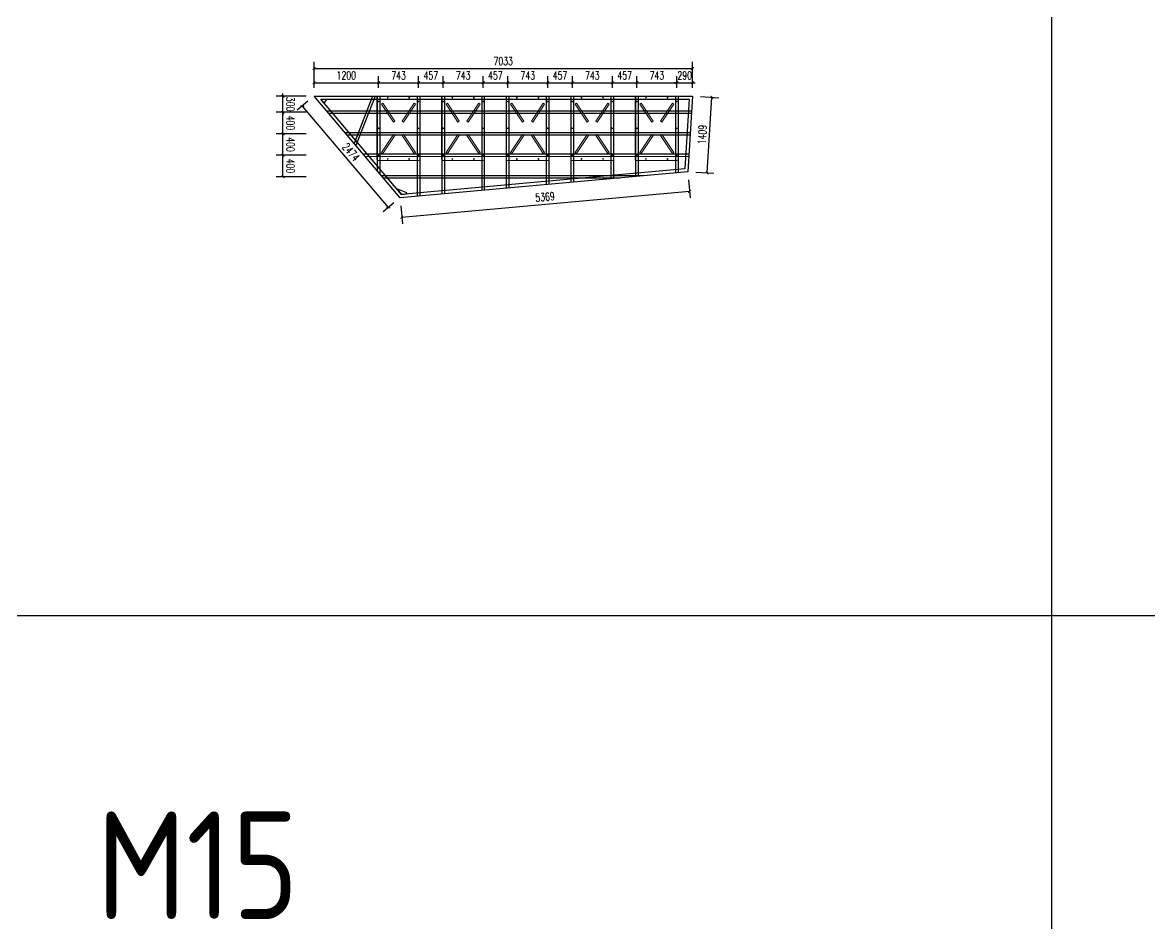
# Model space of a CAD drawing. Extents: x 1254079 to 1500931, y -102737 to 142253.
# Drawn here: x 1330609 to 1351550, y -33045 to -16304 of the extents above; entities that cross this region are included whole.
import ezdxf

# ---------------------------------------------------------------- set-up
doc = ezdxf.new("R2010")
doc.units = 0
doc.header["$LTSCALE"] = 1000
doc.header["$MEASUREMENT"] = 0
for name, color, linetype in [('DIM_MODI', 6, 'Continuous'), ('PUB_DIM', 3, 'Continuous'), ('PUB_TEXT', 7, 'Continuous'), ('W-float bowl浮筒', 253, 'Continuous'), ('W-FLOAT_BOWL浮筒', 253, 'Continuous'), ('W-STEEL_FRAME钢架', 3, 'Continuous'), ('W-STEEL_KEEL钢龙骨', 5, 'Continuous'), ('特殊段命名', 221, 'Continuous'), ('钢架', 90, 'Continuous')]:
    doc.layers.add(name, color=color, linetype=linetype)
doc.styles.add('_TCH_DIM_T3', font='SIMPLEX', dxfattribs={"width": 0.705882, "bigfont": 'GBCBIG'})
doc.styles.get("Standard").update_dxf_attribs({"font": 'gbenor.shx', "bigfont": 'gbcbig.shx'})
doc.dimstyles.new('_TCH_ARCH&&50', dxfattribs={"dimtxt": 148.75, "dimasz": 50, "dimexe": 125, "dimexo": 150, "dimgap": 63.125, "dimtad": 1, "dimdec": 0, "dimzin": 0, "dimdsep": 46, "dimtxsty": '_TCH_DIM_T3', "dimblk": 'ARCHTICK', "dimcen": 0.09, "dimclrt": 7, "dimazin": 2, "dimtfac": 1, "dimtdec": 0, "dimtix": 1, "dimtmove": 2, "dimatfit": 3, "dimfxl": 0, "dimtolj": 1, "dimtzin": 0, "dimarcsym": 0})

# ---------------------------------------------------------------- blocks, each defined once
blk = doc.blocks.new('_ArchTick')
at = {"color": 0, "linetype": 'ByBlock', "const_width": 0.4}
blk.add_lwpolyline([(-0.5, -0.5), (0.5, 0.5)], dxfattribs=at)
blk = doc.blocks.new('*D801')
at = {"layer": 'Defpoints', "color": 0, "transparency": 16777216}
for p in [(1337226, -17423), (1336026, -17670), (1337226, -17670)]:
    blk.add_point(p, dxfattribs=at)
at = {"layer": 'PUB_DIM', "color": 0, "lineweight": -2, "transparency": 16777216}
for p, q in [((1336026, -17520), (1336026, -17298)), ((1337226, -17520), (1337226, -17298)), ((1336026, -17423), (1337226, -17423))]:
    blk.add_line(p, q, dxfattribs=at)
at = {"layer": 'PUB_DIM', "color": 0, "lineweight": -2, "transparency": 16777216, "xscale": 50, "yscale": 50, "zscale": 50, "rotation": 180}
blk.add_blockref('_ArchTick', (1336026, -17423), dxfattribs=at)
at = {"layer": 'PUB_DIM', "color": 0, "lineweight": -2, "transparency": 16777216, "xscale": 50, "yscale": 50, "zscale": 50}
blk.add_blockref('_ArchTick', (1337226, -17423), dxfattribs=at)
at = {"layer": 'PUB_DIM', "color": 7, "transparency": 16777216, "insert": (1336626, -17286), "char_height": 148.8, "attachment_point": 5, "style": '_TCH_DIM_T3'}
blk.add_mtext('\\A1;1200', dxfattribs=at)
blk = doc.blocks.new('*D802')
at = {"layer": 'Defpoints', "color": 0, "transparency": 16777216}
for p in [(1337969, -17423), (1337226, -17670), (1337969, -17670)]:
    blk.add_point(p, dxfattribs=at)
at = {"layer": 'PUB_DIM', "color": 0, "lineweight": -2, "transparency": 16777216}
for p, q in [((1337226, -17520), (1337226, -17298)), ((1337969, -17520), (1337969, -17298)), ((1337226, -17423), (1337969, -17423))]:
    blk.add_line(p, q, dxfattribs=at)
at = {"layer": 'PUB_DIM', "color": 0, "lineweight": -2, "transparency": 16777216, "xscale": 50, "yscale": 50, "zscale": 50, "rotation": 180}
blk.add_blockref('_ArchTick', (1337226, -17423), dxfattribs=at)
at = {"layer": 'PUB_DIM', "color": 0, "lineweight": -2, "transparency": 16777216, "xscale": 50, "yscale": 50, "zscale": 50}
blk.add_blockref('_ArchTick', (1337969, -17423), dxfattribs=at)
at = {"layer": 'PUB_DIM', "color": 7, "transparency": 16777216, "insert": (1337597, -17286), "char_height": 148.8, "attachment_point": 5, "style": '_TCH_DIM_T3'}
blk.add_mtext('\\A1;743', dxfattribs=at)
blk = doc.blocks.new('*D803')
at = {"layer": 'Defpoints', "color": 0, "transparency": 16777216}
for p in [(1338426, -17423), (1337969, -17670), (1338426, -17670)]:
    blk.add_point(p, dxfattribs=at)
at = {"layer": 'PUB_DIM', "color": 0, "lineweight": -2, "transparency": 16777216}
for p, q in [((1337969, -17520), (1337969, -17298)), ((1338426, -17520), (1338426, -17298)), ((1337969, -17423), (1338426, -17423))]:
    blk.add_line(p, q, dxfattribs=at)
at = {"layer": 'PUB_DIM', "color": 0, "lineweight": -2, "transparency": 16777216, "xscale": 50, "yscale": 50, "zscale": 50, "rotation": 180}
blk.add_blockref('_ArchTick', (1337969, -17423), dxfattribs=at)
at = {"layer": 'PUB_DIM', "color": 0, "lineweight": -2, "transparency": 16777216, "xscale": 50, "yscale": 50, "zscale": 50}
blk.add_blockref('_ArchTick', (1338426, -17423), dxfattribs=at)
at = {"layer": 'PUB_DIM', "color": 7, "transparency": 16777216, "insert": (1338197, -17286), "char_height": 148.8, "attachment_point": 5, "style": '_TCH_DIM_T3'}
blk.add_mtext('\\A1;457', dxfattribs=at)
blk = doc.blocks.new('*D804')
at = {"layer": 'Defpoints', "color": 0, "transparency": 16777216}
for p in [(1339169, -17423), (1338426, -17670), (1339169, -17670)]:
    blk.add_point(p, dxfattribs=at)
at = {"layer": 'PUB_DIM', "color": 0, "lineweight": -2, "transparency": 16777216}
for p, q in [((1338426, -17520), (1338426, -17298)), ((1339169, -17520), (1339169, -17298)), ((1338426, -17423), (1339169, -17423))]:
    blk.add_line(p, q, dxfattribs=at)
at = {"layer": 'PUB_DIM', "color": 0, "lineweight": -2, "transparency": 16777216, "xscale": 50, "yscale": 50, "zscale": 50, "rotation": 180}
blk.add_blockref('_ArchTick', (1338426, -17423), dxfattribs=at)
at = {"layer": 'PUB_DIM', "color": 0, "lineweight": -2, "transparency": 16777216, "xscale": 50, "yscale": 50, "zscale": 50}
blk.add_blockref('_ArchTick', (1339169, -17423), dxfattribs=at)
at = {"layer": 'PUB_DIM', "color": 7, "transparency": 16777216, "insert": (1338797, -17286), "char_height": 148.8, "attachment_point": 5, "style": '_TCH_DIM_T3'}
blk.add_mtext('\\A1;743', dxfattribs=at)
blk = doc.blocks.new('*D805')
at = {"layer": 'Defpoints', "color": 0, "transparency": 16777216}
for p in [(1339626, -17423), (1339169, -17670), (1339626, -17670)]:
    blk.add_point(p, dxfattribs=at)
at = {"layer": 'PUB_DIM', "color": 0, "lineweight": -2, "transparency": 16777216}
for p, q in [((1339169, -17520), (1339169, -17298)), ((1339626, -17520), (1339626, -17298)), ((1339169, -17423), (1339626, -17423))]:
    blk.add_line(p, q, dxfattribs=at)
at = {"layer": 'PUB_DIM', "color": 0, "lineweight": -2, "transparency": 16777216, "xscale": 50, "yscale": 50, "zscale": 50, "rotation": 180}
blk.add_blockref('_ArchTick', (1339169, -17423), dxfattribs=at)
at = {"layer": 'PUB_DIM', "color": 0, "lineweight": -2, "transparency": 16777216, "xscale": 50, "yscale": 50, "zscale": 50}
blk.add_blockref('_ArchTick', (1339626, -17423), dxfattribs=at)
at = {"layer": 'PUB_DIM', "color": 7, "transparency": 16777216, "insert": (1339397, -17286), "char_height": 148.8, "attachment_point": 5, "style": '_TCH_DIM_T3'}
blk.add_mtext('\\A1;457', dxfattribs=at)
blk = doc.blocks.new('*D806')
at = {"layer": 'Defpoints', "color": 0, "transparency": 16777216}
for p in [(1340369, -17423), (1339626, -17670), (1340369, -17670)]:
    blk.add_point(p, dxfattribs=at)
at = {"layer": 'PUB_DIM', "color": 0, "lineweight": -2, "transparency": 16777216}
for p, q in [((1339626, -17520), (1339626, -17298)), ((1340369, -17520), (1340369, -17298)), ((1339626, -17423), (1340369, -17423))]:
    blk.add_line(p, q, dxfattribs=at)
at = {"layer": 'PUB_DIM', "color": 0, "lineweight": -2, "transparency": 16777216, "xscale": 50, "yscale": 50, "zscale": 50, "rotation": 180}
blk.add_blockref('_ArchTick', (1339626, -17423), dxfattribs=at)
at = {"layer": 'PUB_DIM', "color": 0, "lineweight": -2, "transparency": 16777216, "xscale": 50, "yscale": 50, "zscale": 50}
blk.add_blockref('_ArchTick', (1340369, -17423), dxfattribs=at)
at = {"layer": 'PUB_DIM', "color": 7, "transparency": 16777216, "insert": (1339997, -17286), "char_height": 148.8, "attachment_point": 5, "style": '_TCH_DIM_T3'}
blk.add_mtext('\\A1;743', dxfattribs=at)
blk = doc.blocks.new('*D807')
at = {"layer": 'Defpoints', "color": 0, "transparency": 16777216}
for p in [(1340826, -17423), (1340369, -17670), (1340826, -17670)]:
    blk.add_point(p, dxfattribs=at)
at = {"layer": 'PUB_DIM', "color": 0, "lineweight": -2, "transparency": 16777216}
for p, q in [((1340369, -17520), (1340369, -17298)), ((1340826, -17520), (1340826, -17298)), ((1340369, -17423), (1340826, -17423))]:
    blk.add_line(p, q, dxfattribs=at)
at = {"layer": 'PUB_DIM', "color": 0, "lineweight": -2, "transparency": 16777216, "xscale": 50, "yscale": 50, "zscale": 50, "rotation": 180}
blk.add_blockref('_ArchTick', (1340369, -17423), dxfattribs=at)
at = {"layer": 'PUB_DIM', "color": 0, "lineweight": -2, "transparency": 16777216, "xscale": 50, "yscale": 50, "zscale": 50}
blk.add_blockref('_ArchTick', (1340826, -17423), dxfattribs=at)
at = {"layer": 'PUB_DIM', "color": 7, "transparency": 16777216, "insert": (1340597, -17286), "char_height": 148.8, "attachment_point": 5, "style": '_TCH_DIM_T3'}
blk.add_mtext('\\A1;457', dxfattribs=at)
blk = doc.blocks.new('*D808')
at = {"layer": 'Defpoints', "color": 0, "transparency": 16777216}
for p in [(1341569, -17423), (1340826, -17670), (1341569, -17670)]:
    blk.add_point(p, dxfattribs=at)
at = {"layer": 'PUB_DIM', "color": 0, "lineweight": -2, "transparency": 16777216}
for p, q in [((1340826, -17520), (1340826, -17298)), ((1341569, -17520), (1341569, -17298)), ((1340826, -17423), (1341569, -17423))]:
    blk.add_line(p, q, dxfattribs=at)
at = {"layer": 'PUB_DIM', "color": 0, "lineweight": -2, "transparency": 16777216, "xscale": 50, "yscale": 50, "zscale": 50, "rotation": 180}
blk.add_blockref('_ArchTick', (1340826, -17423), dxfattribs=at)
at = {"layer": 'PUB_DIM', "color": 0, "lineweight": -2, "transparency": 16777216, "xscale": 50, "yscale": 50, "zscale": 50}
blk.add_blockref('_ArchTick', (1341569, -17423), dxfattribs=at)
at = {"layer": 'PUB_DIM', "color": 7, "transparency": 16777216, "insert": (1341197, -17286), "char_height": 148.8, "attachment_point": 5, "style": '_TCH_DIM_T3'}
blk.add_mtext('\\A1;743', dxfattribs=at)
blk = doc.blocks.new('*D809')
at = {"layer": 'Defpoints', "color": 0, "transparency": 16777216}
for p in [(1342026, -17423), (1341569, -17670), (1342026, -17670)]:
    blk.add_point(p, dxfattribs=at)
at = {"layer": 'PUB_DIM', "color": 0, "lineweight": -2, "transparency": 16777216}
for p, q in [((1341569, -17520), (1341569, -17298)), ((1342026, -17520), (1342026, -17298)), ((1341569, -17423), (1342026, -17423))]:
    blk.add_line(p, q, dxfattribs=at)
at = {"layer": 'PUB_DIM', "color": 0, "lineweight": -2, "transparency": 16777216, "xscale": 50, "yscale": 50, "zscale": 50, "rotation": 180}
blk.add_blockref('_ArchTick', (1341569, -17423), dxfattribs=at)
at = {"layer": 'PUB_DIM', "color": 0, "lineweight": -2, "transparency": 16777216, "xscale": 50, "yscale": 50, "zscale": 50}
blk.add_blockref('_ArchTick', (1342026, -17423), dxfattribs=at)
at = {"layer": 'PUB_DIM', "color": 7, "transparency": 16777216, "insert": (1341797, -17286), "char_height": 148.8, "attachment_point": 5, "style": '_TCH_DIM_T3'}
blk.add_mtext('\\A1;457', dxfattribs=at)
blk = doc.blocks.new('*D810')
at = {"layer": 'Defpoints', "color": 0, "transparency": 16777216}
for p in [(1342769, -17423), (1342026, -17670), (1342769, -17670)]:
    blk.add_point(p, dxfattribs=at)
at = {"layer": 'PUB_DIM', "color": 0, "lineweight": -2, "transparency": 16777216}
for p, q in [((1342026, -17520), (1342026, -17298)), ((1342769, -17520), (1342769, -17298)), ((1342026, -17423), (1342769, -17423))]:
    blk.add_line(p, q, dxfattribs=at)
at = {"layer": 'PUB_DIM', "color": 0, "lineweight": -2, "transparency": 16777216, "xscale": 50, "yscale": 50, "zscale": 50, "rotation": 180}
blk.add_blockref('_ArchTick', (1342026, -17423), dxfattribs=at)
at = {"layer": 'PUB_DIM', "color": 0, "lineweight": -2, "transparency": 16777216, "xscale": 50, "yscale": 50, "zscale": 50}
blk.add_blockref('_ArchTick', (1342769, -17423), dxfattribs=at)
at = {"layer": 'PUB_DIM', "color": 7, "transparency": 16777216, "insert": (1342397, -17286), "char_height": 148.8, "attachment_point": 5, "style": '_TCH_DIM_T3'}
blk.add_mtext('\\A1;743', dxfattribs=at)
blk = doc.blocks.new('*D811')
at = {"layer": 'Defpoints', "color": 0, "transparency": 16777216}
for p in [(1343059, -17423), (1342769, -17670), (1343059, -17670)]:
    blk.add_point(p, dxfattribs=at)
at = {"layer": 'PUB_DIM', "color": 0, "lineweight": -2, "transparency": 16777216}
for p, q in [((1342769, -17520), (1342769, -17298)), ((1343059, -17520), (1343059, -17298)), ((1342769, -17423), (1342719, -17423)), ((1342769, -17423), (1343059, -17423)), ((1343059, -17423), (1343109, -17423))]:
    blk.add_line(p, q, dxfattribs=at)
at = {"layer": 'PUB_DIM', "color": 0, "lineweight": -2, "transparency": 16777216, "xscale": 50, "yscale": 50, "zscale": 50}
blk.add_blockref('_ArchTick', (1342769, -17423), dxfattribs=at)
at = {"layer": 'PUB_DIM', "color": 0, "lineweight": -2, "transparency": 16777216, "xscale": 50, "yscale": 50, "zscale": 50, "rotation": 180}
blk.add_blockref('_ArchTick', (1343059, -17423), dxfattribs=at)
at = {"layer": 'PUB_DIM', "color": 7, "transparency": 16777216, "insert": (1342914, -17286), "char_height": 148.8, "attachment_point": 5, "style": '_TCH_DIM_T3'}
blk.add_mtext('\\A1;290', dxfattribs=at)
blk = doc.blocks.new('*D812')
at = {"layer": 'Defpoints', "color": 0, "transparency": 16777216}
for p in [(1335449, -18770), (1336030, -18770), (1336030, -19170)]:
    blk.add_point(p, dxfattribs=at)
at = {"layer": 'PUB_DIM', "color": 0, "lineweight": -2, "transparency": 16777216}
for p, q in [((1335880, -18770), (1335324, -18770)), ((1335449, -19170), (1335449, -18770)), ((1335880, -19170), (1335324, -19170))]:
    blk.add_line(p, q, dxfattribs=at)
at = {"layer": 'PUB_DIM', "color": 0, "lineweight": -2, "transparency": 16777216, "xscale": 50, "yscale": 50, "zscale": 50}
for p, rotation in [((1335449, -18770), 90.00074385326631), ((1335449, -19170), 270.0007438532663)]:
    blk.add_blockref('_ArchTick', p, dxfattribs=dict(at, rotation=rotation))
at = {"layer": 'PUB_DIM', "color": 7, "transparency": 16777216, "insert": (1335587, -18970), "char_height": 148.8, "attachment_point": 5, "rotation": 270.0007, "style": '_TCH_DIM_T3'}
blk.add_mtext('\\A1;400', dxfattribs=at)
blk = doc.blocks.new('*D813')
at = {"layer": 'Defpoints', "color": 0, "transparency": 16777216}
for p in [(1335449, -18370), (1336030, -18370), (1336030, -18770)]:
    blk.add_point(p, dxfattribs=at)
at = {"layer": 'PUB_DIM', "color": 0, "lineweight": -2, "transparency": 16777216}
for p, q in [((1335880, -18370), (1335324, -18370)), ((1335449, -18770), (1335449, -18370)), ((1335880, -18770), (1335324, -18770))]:
    blk.add_line(p, q, dxfattribs=at)
at = {"layer": 'PUB_DIM', "color": 0, "lineweight": -2, "transparency": 16777216, "xscale": 50, "yscale": 50, "zscale": 50}
for p, rotation in [((1335449, -18370), 90.00074385326512), ((1335449, -18770), 270.0007438532651)]:
    blk.add_blockref('_ArchTick', p, dxfattribs=dict(at, rotation=rotation))
at = {"layer": 'PUB_DIM', "color": 7, "transparency": 16777216, "insert": (1335587, -18570), "char_height": 148.8, "attachment_point": 5, "rotation": 270.0007, "style": '_TCH_DIM_T3'}
blk.add_mtext('\\A1;400', dxfattribs=at)
blk = doc.blocks.new('*D814')
at = {"layer": 'Defpoints', "color": 0, "transparency": 16777216}
for p in [(1335449, -17970), (1336030, -17970), (1336030, -18370)]:
    blk.add_point(p, dxfattribs=at)
at = {"layer": 'PUB_DIM', "color": 0, "lineweight": -2, "transparency": 16777216}
for p, q in [((1335880, -17970), (1335324, -17970)), ((1335449, -18370), (1335449, -17970)), ((1335880, -18370), (1335324, -18370))]:
    blk.add_line(p, q, dxfattribs=at)
at = {"layer": 'PUB_DIM', "color": 0, "lineweight": -2, "transparency": 16777216, "xscale": 50, "yscale": 50, "zscale": 50}
for p, rotation in [((1335449, -17970), 90.00074385326904), ((1335449, -18370), 270.0007438532691)]:
    blk.add_blockref('_ArchTick', p, dxfattribs=dict(at, rotation=rotation))
at = {"layer": 'PUB_DIM', "color": 7, "transparency": 16777216, "insert": (1335587, -18170), "char_height": 148.8, "attachment_point": 5, "rotation": 270.0007, "style": '_TCH_DIM_T3'}
blk.add_mtext('\\A1;400', dxfattribs=at)
blk = doc.blocks.new('*D815')
at = {"layer": 'Defpoints', "color": 0, "transparency": 16777216}
for p in [(1335449, -17670), (1336030, -17670), (1336030, -17970)]:
    blk.add_point(p, dxfattribs=at)
at = {"layer": 'PUB_DIM', "color": 0, "lineweight": -2, "transparency": 16777216}
for p, q in [((1335880, -17670), (1335324, -17670)), ((1335449, -17670), (1335449, -17620)), ((1335449, -17970), (1335449, -17670)), ((1335880, -17970), (1335324, -17970)), ((1335449, -17970), (1335449, -18020))]:
    blk.add_line(p, q, dxfattribs=at)
at = {"layer": 'PUB_DIM', "color": 0, "lineweight": -2, "transparency": 16777216, "xscale": 50, "yscale": 50, "zscale": 50}
for p, rotation in [((1335449, -17670), 270.0007438532612), ((1335449, -17970), 90.00074385326121)]:
    blk.add_blockref('_ArchTick', p, dxfattribs=dict(at, rotation=rotation))
at = {"layer": 'PUB_DIM', "color": 7, "transparency": 16777216, "insert": (1335587, -17820), "char_height": 148.8, "attachment_point": 5, "rotation": 270.0007, "style": '_TCH_DIM_T3'}
blk.add_mtext('\\A1;300', dxfattribs=at)
blk = doc.blocks.new('*D820')
at = {"layer": 'Defpoints', "color": 0, "transparency": 16777216}
for p in [(1336026, -17670), (1337624, -19559), (1337406, -19744)]:
    blk.add_point(p, dxfattribs=at)
at = {"layer": 'PUB_DIM', "color": 0, "lineweight": -2, "transparency": 16777216}
for p, q in [((1335911, -17767), (1335712, -17935)), ((1335808, -17855), (1337406, -19744)), ((1337509, -19656), (1337310, -19824))]:
    blk.add_line(p, q, dxfattribs=at)
at = {"layer": 'PUB_DIM', "color": 0, "lineweight": -2, "transparency": 16777216, "xscale": 50, "yscale": 50, "zscale": 50}
for p, rotation in [((1335808, -17855), 130.2291004276211), ((1337406, -19744), 310.229100427621)]:
    blk.add_blockref('_ArchTick', p, dxfattribs=dict(at, rotation=rotation))
at = {"layer": 'PUB_DIM', "color": 7, "transparency": 16777216, "insert": (1336712, -18710), "char_height": 148.8, "attachment_point": 5, "rotation": 310.2291, "style": '_TCH_DIM_T3'}
blk.add_mtext('\\A1;2474', dxfattribs=at)
blk = doc.blocks.new('*D821')
at = {"layer": 'Defpoints', "color": 0, "transparency": 16777216}
for p in [(1342971, -19076), (1343004, -19439), (1337624, -19559)]:
    blk.add_point(p, dxfattribs=at)
at = {"layer": 'PUB_DIM', "color": 0, "lineweight": -2, "transparency": 16777216}
for p, q in [((1342984, -19226), (1343015, -19564)), ((1337656, -19922), (1343004, -19439)), ((1337637, -19709), (1337668, -20047))]:
    blk.add_line(p, q, dxfattribs=at)
at = {"layer": 'PUB_DIM', "color": 0, "lineweight": -2, "transparency": 16777216, "xscale": 50, "yscale": 50, "zscale": 50}
for p, rotation in [((1343004, -19439), 5.161061153190546), ((1337656, -19922), 185.1610611531906)]:
    blk.add_blockref('_ArchTick', p, dxfattribs=dict(at, rotation=rotation))
at = {"layer": 'PUB_DIM', "color": 7, "transparency": 16777216, "insert": (1340318, -19544), "char_height": 148.8, "attachment_point": 5, "rotation": 5.1611, "style": '_TCH_DIM_T3'}
blk.add_mtext('\\A1;5369', dxfattribs=at)
blk = doc.blocks.new('*D822')
at = {"layer": 'Defpoints', "color": 0, "transparency": 16777216}
for p in [(1343059, -17670), (1343420, -17693), (1342971, -19076)]:
    blk.add_point(p, dxfattribs=at)
at = {"layer": 'PUB_DIM', "color": 0, "lineweight": -2, "transparency": 16777216}
for p, q in [((1343208, -17680), (1343545, -17700)), ((1343332, -19099), (1343420, -17693)), ((1343121, -19085), (1343457, -19106))]:
    blk.add_line(p, q, dxfattribs=at)
at = {"layer": 'PUB_DIM', "color": 0, "lineweight": -2, "transparency": 16777216, "xscale": 50, "yscale": 50, "zscale": 50}
for p, rotation in [((1343420, -17693), 86.43645760958778), ((1343332, -19099), 266.4364576095878)]:
    blk.add_blockref('_ArchTick', p, dxfattribs=dict(at, rotation=rotation))
at = {"layer": 'PUB_DIM', "color": 7, "transparency": 16777216, "insert": (1343239, -18387), "char_height": 148.8, "attachment_point": 5, "rotation": 86.4365, "style": '_TCH_DIM_T3'}
blk.add_mtext('\\A1;1409', dxfattribs=at)
blk = doc.blocks.new('*D823')
at = {"layer": 'Defpoints', "color": 0, "transparency": 16777216}
for p in [(1343059, -17159), (1336026, -17670), (1343059, -17670)]:
    blk.add_point(p, dxfattribs=at)
at = {"layer": 'PUB_DIM', "color": 0, "lineweight": -2, "transparency": 16777216}
for p, q in [((1336026, -17520), (1336026, -17034)), ((1336026, -17159), (1343059, -17159)), ((1343059, -17520), (1343059, -17034))]:
    blk.add_line(p, q, dxfattribs=at)
at = {"layer": 'PUB_DIM', "color": 0, "lineweight": -2, "transparency": 16777216, "xscale": 50, "yscale": 50, "zscale": 50, "rotation": 180}
blk.add_blockref('_ArchTick', (1336026, -17159), dxfattribs=at)
at = {"layer": 'PUB_DIM', "color": 0, "lineweight": -2, "transparency": 16777216, "xscale": 50, "yscale": 50, "zscale": 50}
blk.add_blockref('_ArchTick', (1343059, -17159), dxfattribs=at)
at = {"layer": 'PUB_DIM', "color": 7, "transparency": 16777216, "insert": (1339542, -17021), "char_height": 148.8, "attachment_point": 5, "style": '_TCH_DIM_T3'}
blk.add_mtext('\\A1;7033', dxfattribs=at)
blk = doc.blocks.new('$matou$00000145')
at = {"layer": 'W-float bowl浮筒', "lineweight": 0}
for p, q in [((-600, -375), (-600, 375)), ((-575, 400), (575, 400)), ((-507, 370), (-493, 370)), ((-500, 377), (-500, 363)), ((-7, 370), (7, 370)), ((0, 377), (0, 363)), ((493, 370), (507, 370)), ((500, 377), (500, 363)), ((600, 375), (600, -375)), ((-577, 200), (-563, 200)), ((-570, 207), (-570, 193)), ((563, 200), (577, 200)), ((570, 207), (570, 193)), ((-577, -200), (-563, -200)), ((-570, -193), (-570, -207)), ((563, -200), (577, -200)), ((570, -193), (570, -207)), ((575, -400), (-575, -400)), ((-507, -370), (-493, -370)), ((-500, -377), (-500, -363)), ((-7, -370), (7, -370)), ((0, -377), (0, -363)), ((493, -370), (507, -370)), ((500, -377), (500, -363))]:
    blk.add_line(p, q, dxfattribs=at)
at = {"layer": 'W-float bowl浮筒', "lineweight": 0, "ltscale": 100}
for points in [[(-450, 316), (-117, 95), (-133, 70), (-467, 291)], [(450, 316), (117, 95), (133, 70), (467, 291)], [(-450, -316), (-117, -95), (-133, -70), (-467, -291)], [(450, -316), (117, -95), (133, -70), (467, -291)]]:
    blk.add_lwpolyline(points, close=True, dxfattribs=at)
at = {"layer": 'W-float bowl浮筒', "lineweight": 0}
for centre in [(-500, 370), (0, 370), (500, 370), (-570, 200), (570, 200), (-570, -200), (570, -200), (-500, -370), (0, -370), (500, -370)]:
    blk.add_circle(centre, 7, dxfattribs=at)
for centre, start, end in [((-575, 375), 90, 180), ((575, 375), 0, 90), ((-575, -375), 180, 270), ((575, -375), 270, 0)]:
    blk.add_arc(centre, 25, start, end, dxfattribs=at)

msp = doc.modelspace()

# ---------------------------------------------------------------- linework, layer by layer
at = {"layer": 'DIM_MODI'}
msp.add_lwpolyline([(1284443.8, -27325), (1371490.4, -27325)], dxfattribs=at)
at = {"layer": 'W-STEEL_FRAME钢架'}
for p, q in [((1337204.4, -19063.5), (1337204.4, -17670.2)), ((1337247.4, -17670.2), (1337247.4, -19114.3)), ((1337947.4, -19529.9), (1337947.4, -17670.2)), ((1337990.4, -17670.2), (1337990.4, -19526)), ((1338404.4, -19488.6), (1338404.4, -17670.2)), ((1338447.4, -17670.2), (1338447.4, -19484.7)), ((1339147.4, -19421.5), (1339147.4, -17670.2)), ((1339190.4, -17670.2), (1339190.4, -19417.6)), ((1339604.4, -19380.2), (1339604.4, -17670.2)), ((1339647.4, -17670.2), (1339647.4, -19376.3)), ((1340347.4, -19313.1), (1340347.4, -17670.2)), ((1340390.4, -17670.2), (1340390.4, -19309.2)), ((1340804.4, -19271.8), (1340804.4, -17670.2)), ((1340847.4, -17670.2), (1340847.4, -19268)), ((1341547.4, -19204.7), (1341547.4, -17670.2)), ((1341590.4, -17670.2), (1341590.4, -19200.8)), ((1342004.4, -19163.5), (1342004.4, -17670.2)), ((1342047.4, -17670.2), (1342047.4, -19159.6)), ((1342747.4, -19096.3), (1342747.4, -17670.2)), ((1342790.4, -17670.2), (1342790.4, -19092.5))]:
    msp.add_line(p, q, dxfattribs=at)
at = {"layer": 'W-STEEL_FRAME钢架', "color": 1}
for points in [[(1336211, -17799.4), (1336203.2, -17790.2), (1336150.8, -17728.2), (1336250.8, -17728.2), (1336250.8, -17738.2)], [(1337562.5, -19397), (1337562.5, -19397), (1337648.5, -19498.7), (1337748.5, -19489.6), (1337748.5, -19466.1)]]:
    msp.add_lwpolyline(points, close=True, dxfattribs=at)
at = {"layer": 'W-STEEL_KEEL钢龙骨'}
for p, q in [((1343041.1, -17950.3), (1336262.8, -17950.5)), ((1336296.7, -17990.5), (1343038.6, -17990.3)), ((1343016.1, -18350.8), (1336601.7, -18351.1)), ((1336635.6, -18391.1), (1343013.6, -18390.8)), ((1342991.3, -18750.2), (1336939.1, -18749.9)), ((1336973, -18789.9), (1342988.8, -18790.2)), ((1342149.6, -19150.3), (1337277.8, -19150.3)), ((1337311.7, -19190.3), (1341706.7, -19190.3))]:
    msp.add_line(p, q, dxfattribs=at)
at = {"layer": '特殊段命名'}
msp.add_lwpolyline([(1349728.8, 620.5), (1349728.8, -87216.1)], dxfattribs=at)
at = {"layer": '钢架'}
for points in [[(1336025.7, -17670.2), (1343058.5, -17670.2), (1342971, -19076.2), (1337623.7, -19559.1)], [(1336150.8, -17728.2), (1342996.8, -17728.2), (1342916.2, -19022.9), (1337648.5, -19498.7)]]:
    msp.add_lwpolyline(points, close=True, dxfattribs=at)
for points in [[(1337113, -17670.2), (1336770.2, -18550.2)], [(1337159.1, -17670.2), (1336801.8, -18587.6)], [(1337204.4, -17670.2), (1337247.4, -17670.2)], [(1337947.4, -17670.2), (1337990.4, -17670.2)], [(1338404.4, -17670.2), (1338447.4, -17670.2)], [(1339147.4, -17670.2), (1339190.4, -17670.2)], [(1339604.4, -17670.2), (1339647.4, -17670.2)], [(1340347.4, -17670.2), (1340390.4, -17670.2)], [(1340804.4, -17670.2), (1340847.4, -17670.2)], [(1341547.4, -17670.2), (1341590.4, -17670.2)], [(1342004.4, -17670.2), (1342047.4, -17670.2)], [(1342747.4, -17670.2), (1342790.4, -17670.2)]]:
    msp.add_lwpolyline(points, dxfattribs=at)

# ---------------------------------------------------------------- block references
at = {"layer": 'W-FLOAT_BOWL浮筒', "rotation": 90}
for p in [(1337595.1, -18270.2), (1338795.1, -18270.2), (1339995.1, -18270.2), (1341195.1, -18270.2), (1342395.1, -18270.2)]:
    msp.add_blockref('$matou$00000145', p, dxfattribs=at)

# ---------------------------------------------------------------- texts
at = {"layer": 'PUB_TEXT'}
msp.add_text('M15', height=2000, dxfattribs=at).set_placement((1331986.6, -32963.1))

# ---------------------------------------------------------------- dimensions: what is measured, and where the dimension line sits
at = {"layer": 'PUB_DIM'}
for p1, p2, distance, picture, middle in [((1336025.7, -17670.2), (1343058.5, -17670.2), 511.5, '*D823', (1339542.1, -17021.2)), ((1336025.7, -17670.2), (1337225.9, -17670.2), 246.7, '*D801', (1336625.8, -17286)), ((1337225.9, -17670.2), (1337968.9, -17670.2), 246.7, '*D802', (1337597.4, -17286)), ((1337968.9, -17670.2), (1338425.9, -17670.2), 246.7, '*D803', (1338197.4, -17286)), ((1338425.9, -17670.2), (1339168.9, -17670.2), 246.7, '*D804', (1338797.4, -17286)), ((1339168.9, -17670.2), (1339625.9, -17670.2), 246.7, '*D805', (1339397.4, -17286)), ((1339625.9, -17670.2), (1340368.9, -17670.2), 246.7, '*D806', (1339997.4, -17286)), ((1340368.9, -17670.2), (1340825.9, -17670.2), 246.7, '*D807', (1340597.4, -17286)), ((1340825.9, -17670.2), (1341568.9, -17670.2), 246.7, '*D808', (1341197.4, -17286)), ((1341568.9, -17670.2), (1342025.9, -17670.2), 246.7, '*D809', (1341797.4, -17286)), ((1342025.9, -17670.2), (1342768.9, -17670.2), 246.7, '*D810', (1342397.4, -17286)), ((1342768.9, -17670.2), (1343058.5, -17670.2), 246.7, '*D811', (1342913.7, -17286)), ((1336029.7, -17969.8), (1336029.7, -17669.8), 580.5, '*D815', (1335586.7, -17819.8)), ((1336025.7, -17670.2), (1337623.7, -19559.1), -285.6, '*D820', (1336711.6, -18710.3)), ((1342971, -19076.2), (1343058.5, -17670.2), -362.2, '*D822', (1343239, -18387.1)), ((1336029.7, -18369.8), (1336029.7, -17969.8), 580.5, '*D814', (1335586.7, -18169.8)), ((1336029.7, -18769.8), (1336029.7, -18369.8), 580.5, '*D813', (1335586.7, -18569.8)), ((1336029.7, -19169.8), (1336029.7, -18769.8), 580.5, '*D812', (1335586.7, -18969.8)), ((1337623.7, -19559.1), (1342971, -19076.2), -364.7, '*D821', (1340317.7, -19543.9))]:
    dim = msp.add_aligned_dim(p1=p1, p2=p2, distance=distance, dimstyle='_TCH_ARCH&&50', dxfattribs=at)
    dim.commit()
    dim.dimension.update_dxf_attribs({"geometry": picture, "text_midpoint": middle})

doc.saveas('drawing.dxf')
